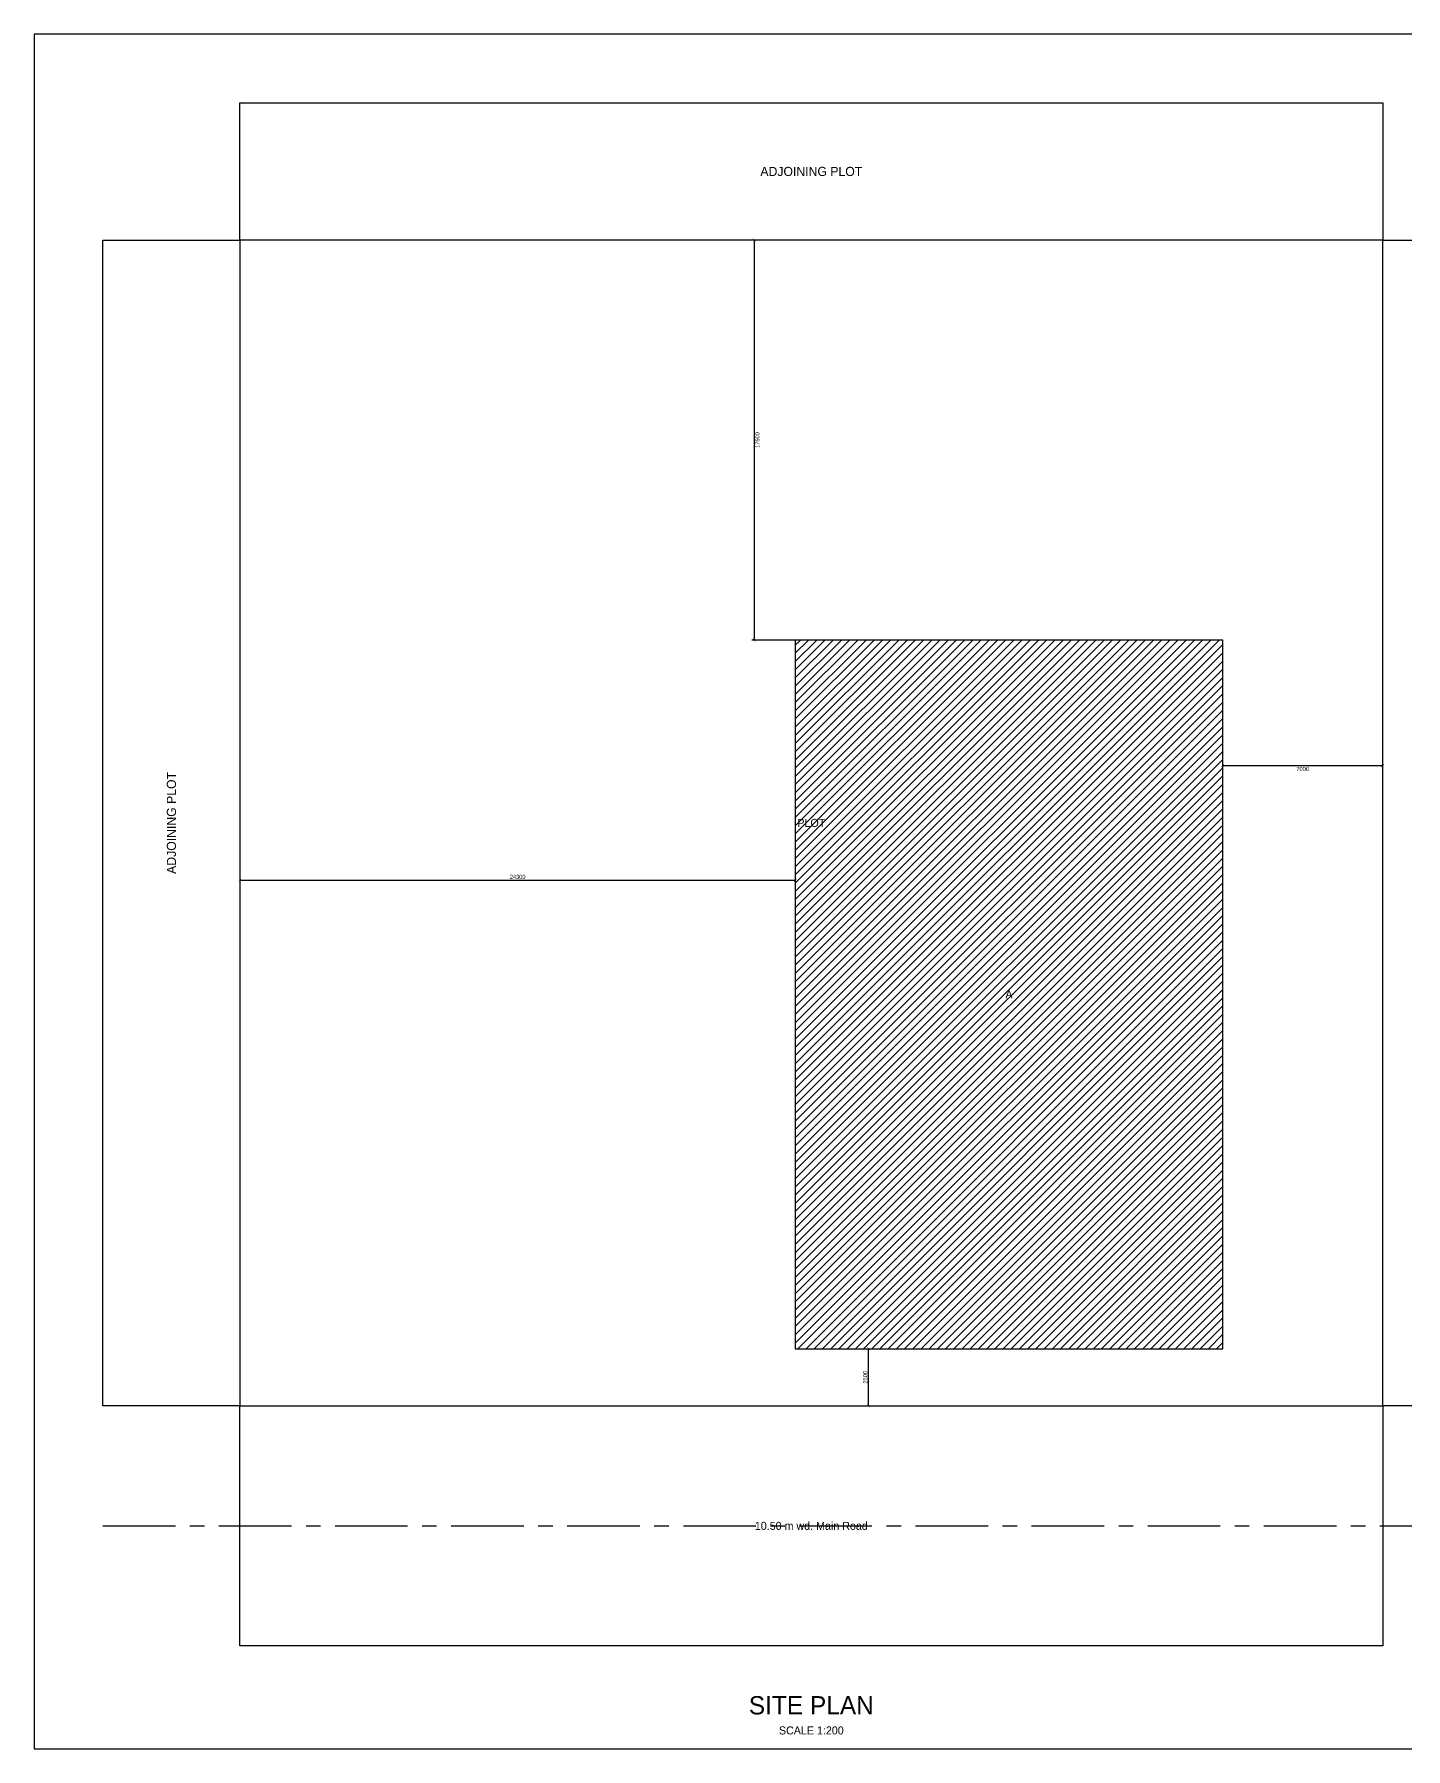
# Model space of a CAD drawing. Header units: metres. Extents: x -9 to 190, y -15 to 60.
# Drawn here: x -9 to 51, y -15 to 60 of the extents above; entities that cross this region are included whole.
import ezdxf
from ezdxf.enums import TextEntityAlignment as Align

# ---------------------------------------------------------------- set-up
doc = ezdxf.new("R2010")
doc.units = ezdxf.units.M
doc.linetypes.add('CENTER', pattern=[5.08, 3.175, -0.635, 0.635, -0.635])
for name, color, linetype in [('ANNO', 7, 'Continuous'), ('CENTRELINE', 1, 'CENTER'), ('DIMENSION', 3, 'Continuous'), ('HATCH', 8, 'Continuous'), ('TITLE', 7, 'Continuous')]:
    doc.layers.add(name, color=color, linetype=linetype)
doc.styles.add('OpenSansCondensed-Light', font='OpenSansCondensed-Light.ttf')
doc.dimstyles.new('EZDXF', dxfattribs={"dimtxt": 0.18, "dimasz": 0.12, "dimexe": 0.1, "dimexo": 0.1, "dimgap": 0.05, "dimtad": 1, "dimdec": 0, "dimlfac": 1000, "dimzin": 12, "dimdsep": 46, "dimtxsty": 'OpenSansCondensed-Light', "dimblk": 'ARCHTICK', "dimcen": 2.5, "dimazin": 3, "dimtfac": 0.5, "dimtmove": 2, "dimatfit": 3})

# ---------------------------------------------------------------- blocks, each defined once
blk = doc.blocks.new('_ARCHTICK')
at = {"color": 0, "linetype": 'BYBLOCK', "const_width": 0.15}
blk.add_lwpolyline([(-0.5, -0.5), (0.5, 0.5)], dxfattribs=at)

msp = doc.modelspace()

# ---------------------------------------------------------------- hatches: boundary and pattern name
at = {"layer": 'HATCH'}
h = msp.add_hatch(dxfattribs=at)
h.set_pattern_fill('ANSI31', scale=0.08)
h.paths.add_polyline_path([(24.3, 2.5), (43, 2.5), (43, 33.5), (24.3, 33.5)])

# ---------------------------------------------------------------- linework, layer by layer
at = {"layer": '_Main Plot'}
msp.add_lwpolyline([(0, 0), (50, 0), (50, 51), (0, 51)], close=True, dxfattribs=at)
at = {"layer": '_Main Road'}
msp.add_lwpolyline([(0, 0), (50, 0), (50, -10.5), (0, -10.5)], close=True, dxfattribs=at)
at = {"layer": '_PropWork'}
msp.add_lwpolyline([(24.3, 2.5), (43, 2.5), (43, 33.5), (24.3, 33.5)], close=True, dxfattribs=at)
at = {"layer": '_Site Plan'}
msp.add_lwpolyline([(59, -15), (59, 60), (-9, 60), (-9, -15)], close=True, dxfattribs=at)
at = {"layer": 'ANNO'}
for points in [[(50, 51), (0, 51), (0, 57), (50, 57)], [(0, 51), (0, 0), (-6, 0), (-6, 51)], [(50, 0), (50, 51), (56, 51), (56, 0)]]:
    msp.add_lwpolyline(points, close=True, dxfattribs=at)
at = {"layer": 'CENTRELINE'}
msp.add_line((-6, -5.25), (56, -5.25), dxfattribs=at)

# ---------------------------------------------------------------- texts
at = {"layer": '_Main Plot'}
msp.add_text('PLOT', height=0.35, dxfattribs=at).set_placement((25, 25.5), align=Align.MIDDLE_CENTER)
at = {"layer": '_Main Road'}
msp.add_text('10.50 m wd. Main Road', height=0.35, dxfattribs=at).set_placement((25, -5.25), align=Align.MIDDLE_CENTER)
at = {"layer": '_PropWork'}
msp.add_text('A', height=0.35, dxfattribs=at).set_placement((33.65, 18), align=Align.MIDDLE_CENTER)
at = {"layer": '_Site Plan'}
msp.add_text('SITE PLAN', height=0.8, dxfattribs=at).set_placement((25, -13.1), align=Align.MIDDLE_CENTER)
at = {"layer": 'ANNO'}
msp.add_text('ADJOINING PLOT', height=0.4, dxfattribs=at).set_placement((25, 54), align=Align.MIDDLE_CENTER)
msp.add_text('ADJOINING PLOT', height=0.4, rotation=90, dxfattribs=at).set_placement((-3, 25.5), align=Align.MIDDLE_CENTER)
at = {"layer": 'TITLE'}
msp.add_text('SCALE 1:200', height=0.35, dxfattribs=at).set_placement((25, -14.2), align=Align.MIDDLE_CENTER)

# ---------------------------------------------------------------- dimensions: what is measured, and where the dimension line sits
at = {"layer": 'DIMENSION'}
for base, p1, p2 in [((22.5, 51), (25, 51), (25, 33.5)), ((27.5, 0), (25, 0), (25, 2.5))]:
    msp.add_linear_dim(base=base, p1=p1, p2=p2, angle=90, dimstyle='EZDXF', dxfattribs=at).render()
for base, p1, p2 in [((50, 28), (50, 25.5), (43, 25.5)), ((0, 23), (0, 25.5), (24.3, 25.5))]:
    msp.add_linear_dim(base=base, p1=p1, p2=p2, dimstyle='EZDXF', dxfattribs=at).render()

doc.saveas('drawing.dxf')
